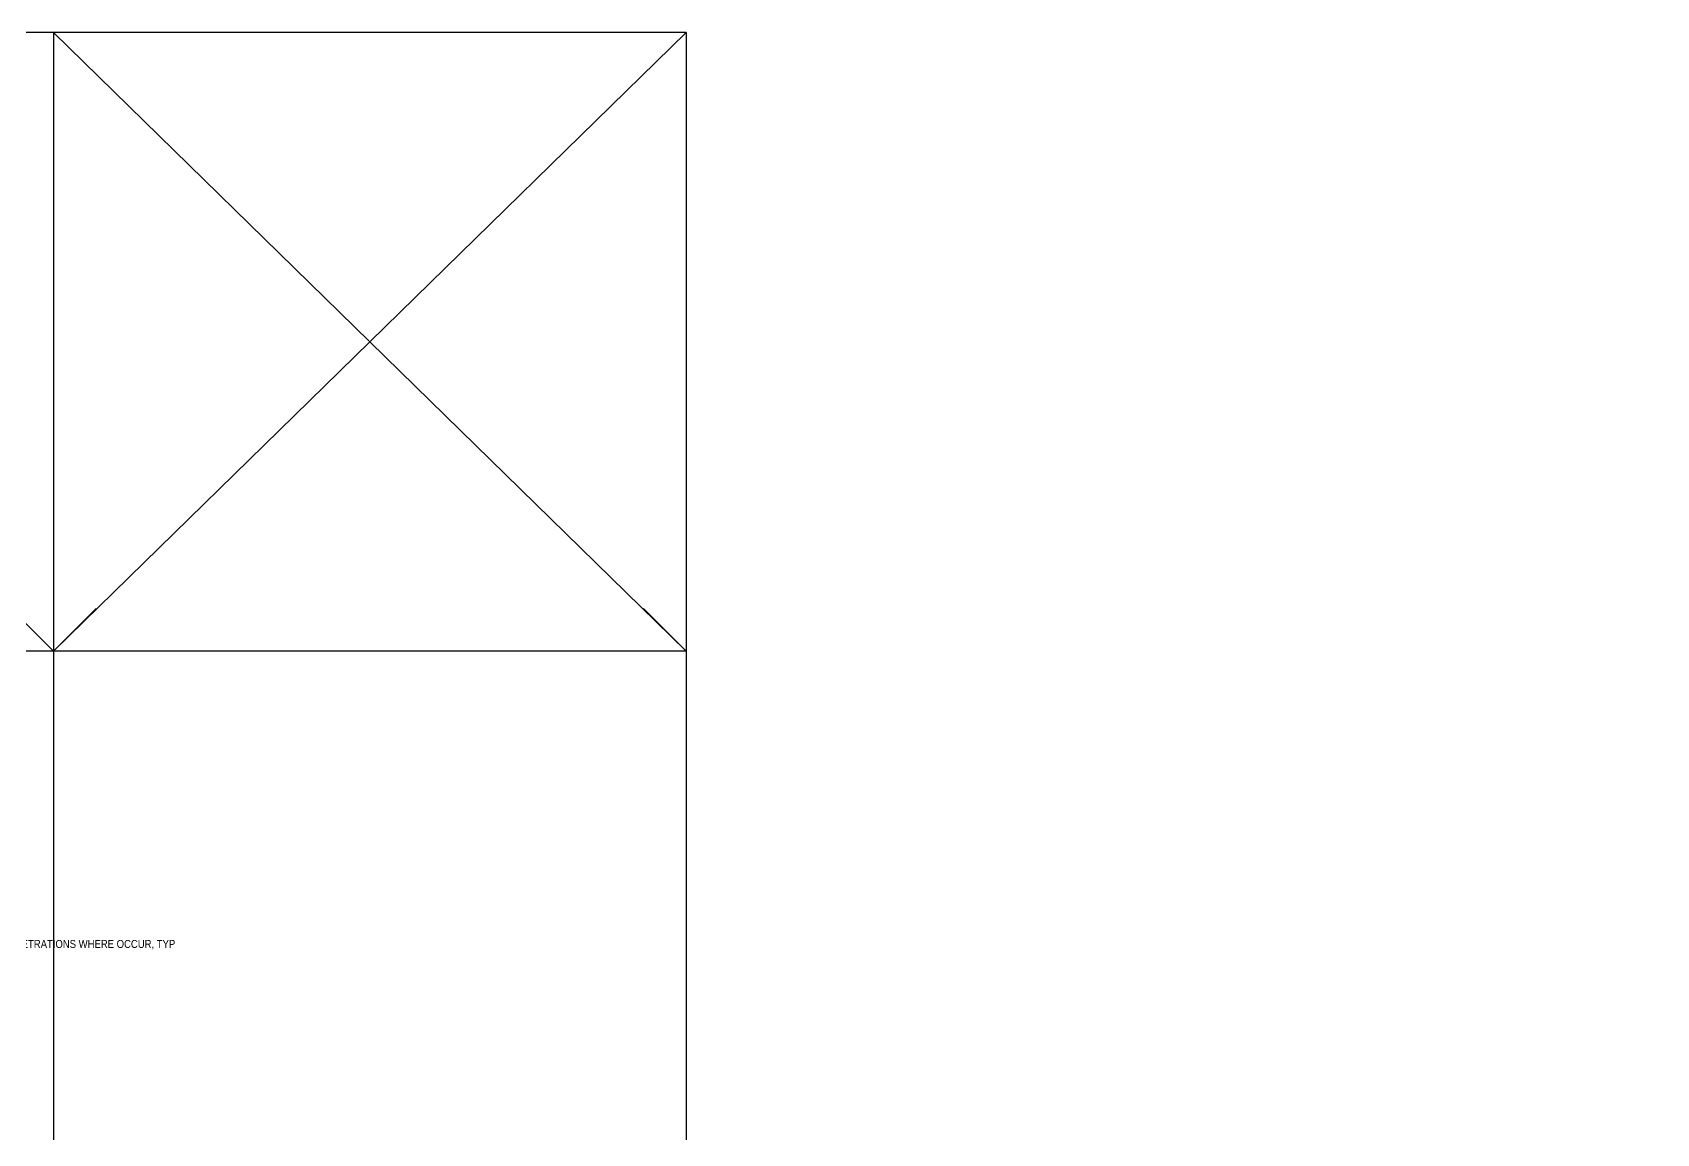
# Model space of a CAD drawing. Header units: inches. Extents: x -16404 to 14624, y -1591 to 16152.
# Drawn here: x 8254.4 to 8482.7, y 10993.1 to 11148 of the extents above; entities that cross this region are included whole.
import ezdxf
from ezdxf import colors
from ezdxf.entities.mleader import LeaderData, LeaderLine
from ezdxf.math import Vec2, Vec3

# ---------------------------------------------------------------- set-up
doc = ezdxf.new("R2010")
doc.units = ezdxf.units.IN
doc.header["$LTSCALE"] = 24
doc.header["$MEASUREMENT"] = 0
doc.linetypes.add('DASHED2', pattern=[0.375, 0.25, -0.125])
doc.layers.get('0').update_dxf_attribs({"linetype": 'CONTINUOUS'})
doc.layers.add('DESIGNER COMMENTS', color=221, linetype='CONTINUOUS', plot=False)
doc.layers.add('S-ANNO-GRID-NONPLOT', color=251, linetype='CONTINUOUS', plot=False)
doc.layers.add('S-ANNO-NOTE', color=4, linetype='CONTINUOUS')
doc.layers.add('S-TYP DETAIL BLOCKS', color=1, linetype='CONTINUOUS')
doc.styles.add('Arial', font='arial.ttf', dxfattribs={"width": 0.85})

# ---------------------------------------------------------------- blocks, each defined once
blk = doc.blocks.new('Se_30x42_DETAILS_GRID')
for p, q in [((29.656, 29), (22.242, 29)), ((37.07, 29), (29.656, 29)), ((29.656, 29), (29.656, 21.75)), ((37.07, 29), (37.07, 21.75)), ((29.656, 21.75), (30.156, 22.25)), ((29.656, 21.75), (22.242, 21.75)), ((37.07, 21.75), (29.656, 21.75)), ((29.656, 21.75), (29.656, 14.5)), ((37.07, 21.75), (37.07, 14.5))]:
    blk.add_line(p, q)
at = {"linetype": 'DASHED2', "ltscale": 0.5}
for p, q in [((29.656, 21.75), (29.156, 22.25)), ((37.07, 21.75), (36.57, 22.25))]:
    blk.add_line(p, q, dxfattribs=at)
blk = doc.blocks.new('Se_ROUND PENETRATIONS IN STEEL BEAM WEB')
at = {"layer": 'S-ANNO-NOTE'}
ml = blk.add_multileader_mtext('Standard', dxfattribs=at)
ml.set_content('\\A1;POINT OF SUPPORT (BEAM, COLUMN, AND WALL) CENTERLINE ', color=4, style='Arial')
ml.set_leader_properties(color=2)
ml.build(insert=Vec2(0, 0))
ml.multileader.update_dxf_attribs({"dogleg_length": 0.36, "arrow_head_size": 1.3125, "scale": 12})
ctx = ml.context
ctx.base_point, ctx.scale, ctx.char_height, ctx.arrow_head_size, ctx.landing_gap_size, ctx.plane_origin = Vec3(11.37918, 78.14815), 12, 1.125, 1.3125, 1.08, Vec3(-37.82761, 380.48298)
notes = []
notes.append((ctx, [(0, (1, 1, 0), (9.87918, 78.14815), (1, 0), 1.5, [(0, [(4.9491, 74.71744)], 0, [])])]))
ctx.mtext.insert, ctx.mtext.width, ctx.mtext.flow_direction = Vec3(12.45918, 78.87603), 23.1782587, 5
ml = blk.add_multileader_mtext('Standard', dxfattribs=at)
ml.set_content('\\A1;ADJACENT ROUND PENETRATIONS WHERE OCCUR, TYP', color=4, style='Arial')
ml.set_leader_properties(color=2)
ml.build(insert=Vec2(0, 0))
ml.multileader.update_dxf_attribs({"dogleg_length": 0.36, "arrow_head_size": 1.3125, "scale": 12})
ctx = ml.context
ctx.base_point, ctx.scale, ctx.char_height, ctx.arrow_head_size, ctx.landing_gap_size, ctx.plane_origin = Vec3(61.97783, 39.69462), 12, 1.125, 1.3125, 1.08, Vec3(6.53482, 369.71153)
notes.append((ctx, [(0, (1, 1, 0), (60.47783, 39.69462), (1, 0), 1.5, [(0, [(43.70481, 51.42095)], 0, [])])]))
ctx.mtext.insert, ctx.mtext.width, ctx.mtext.flow_direction = Vec3(63.05783, 40.3684), 13.8481745, 5
ml = blk.add_multileader_mtext('Standard', dxfattribs=at)
ml.set_content('\\A1;STEEL BEAM PER PLAN', color=4, style='Arial')
ml.set_leader_properties(color=2)
ml.build(insert=Vec2(0, 0))
ml.multileader.update_dxf_attribs({"dogleg_length": 0.36, "arrow_head_size": 1.3125, "scale": 12})
ctx = ml.context
ctx.base_point, ctx.scale, ctx.char_height, ctx.arrow_head_size, ctx.landing_gap_size, ctx.plane_origin = Vec3(61.97783, 33.16557), 12, 1.125, 1.3125, 1.08, Vec3(3.21982, 356.52753)
notes.append((ctx, [(0, (1, 1, 0), (60.47783, 33.16557), (1, 0), 1.5, [(1, [(45.93873, 43.3272)], 0, [])])]))
ctx.mtext.insert, ctx.mtext.width, ctx.mtext.flow_direction = Vec3(63.05783, 33.73766), 20.4410588, 5
for ctx, leaders in notes:
    for number, flags, end, landing, length, lines in leaders:
        leader = LeaderData()
        leader.index, (leader.has_last_leader_line, leader.has_dogleg_vector, leader.attachment_direction) = number, flags
        leader.last_leader_point, leader.dogleg_vector, leader.dogleg_length = Vec3(end), Vec3(landing), length
        for number, points, colour, breaks in lines:
            line = LeaderLine()
            line.index, line.vertices, line.color, line.breaks = number, Vec3.list(points), colors.encode_raw_color(colour), breaks
            leader.lines.append(line)
        ctx.leaders.append(leader)

msp = doc.modelspace()

# ---------------------------------------------------------------- linework, layer by layer
at = {"layer": 'DESIGNER COMMENTS'}
for points in [[(8257.30569, 11148), (8346.27297, 11061)], [(8346.27297, 11148), (8257.30569, 11061)]]:
    msp.add_lwpolyline(points, dxfattribs=at)

# ---------------------------------------------------------------- block references
at = {"layer": 'S-ANNO-GRID-NONPLOT', "xscale": 12, "yscale": 12, "zscale": 12}
msp.add_blockref('Se_30x42_DETAILS_GRID', (7901.43657, 10800), dxfattribs=at)
at = {"layer": 'S-TYP DETAIL BLOCKS'}
msp.add_blockref('Se_ROUND PENETRATIONS IN STEEL BEAM WEB', (8174.33841, 10980), dxfattribs=at)

doc.saveas('drawing.dxf')
